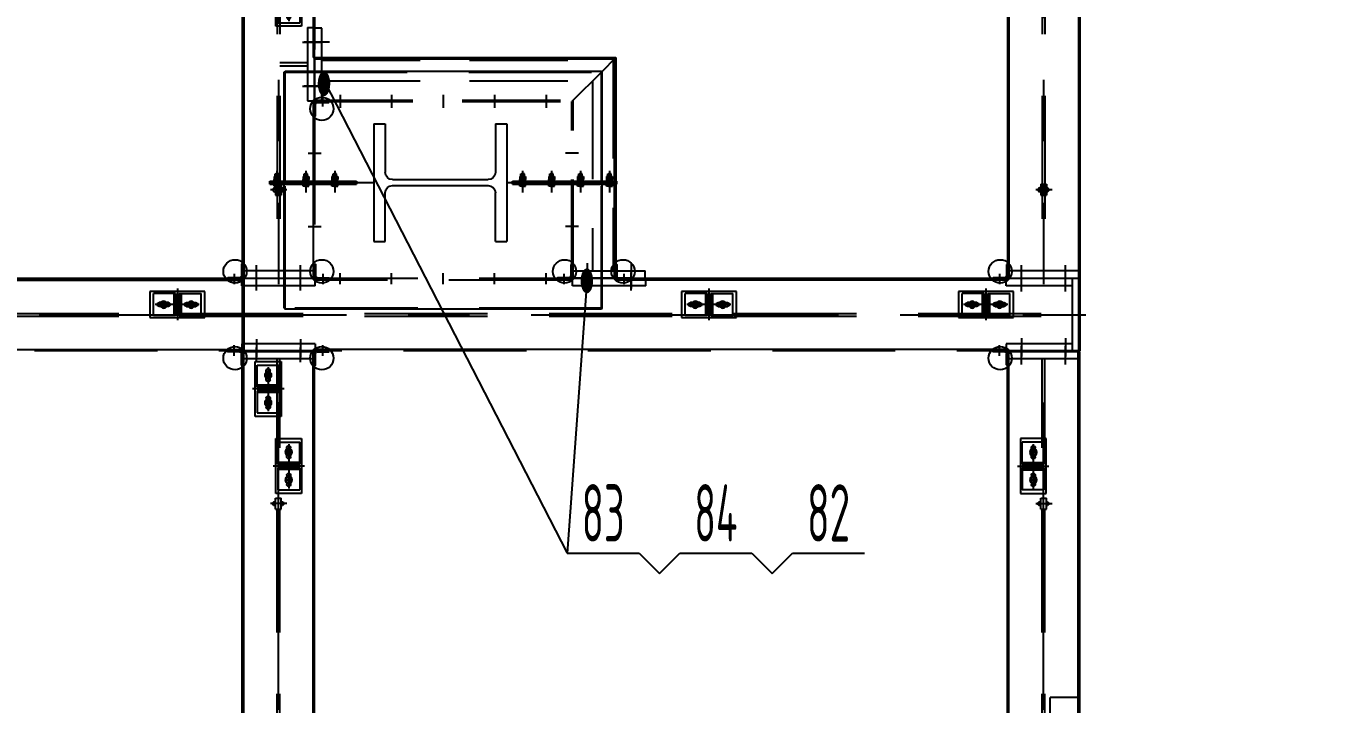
# Model space of a CAD drawing. Header units: millimetres. Extents: x 0 to 35700, y -969 to 25245.
# Drawn here: x 10450 to 14926, y 5808 to 8151 of the extents above; entities that cross this region are included whole.
import ezdxf
from ezdxf.enums import TextEntityAlignment as Align

# ---------------------------------------------------------------- set-up
doc = ezdxf.new("R2010")
doc.units = ezdxf.units.MM
doc.header["$LTSCALE"] = 850
doc.linetypes.add('F', pattern=[0.75, 0.5, -0.25])
doc.linetypes.add('G', pattern=[2, 1.25, -0.25, 0.25, -0.25])
for name, color, linetype in [('01', 7, 'Continuous'), ('02', 1, 'Continuous'), ('04', 2, 'F'), ('05', 4, 'G'), ('08', 1, 'Continuous'), ('11', 3, 'Continuous')]:
    doc.layers.add(name, color=color, linetype=linetype)
doc.styles.get("Standard").update_dxf_attribs({"font": 'isocp', "width": 0.707, "bigfont": 'intecad.shx'})
doc.dimstyles.new('INTE', dxfattribs={"dimscale": 85, "dimtxt": 3.5, "dimasz": 3, "dimexe": 3, "dimexo": 0, "dimgap": 1, "dimtad": 1, "dimdec": 0, "dimdsep": 46, "dimtxsty": 'Standard', "dimcen": 0, "dimclrd": 1, "dimclre": 1, "dimclrt": 3, "dimaunit": 1, "dimadec": 0, "dimazin": 0, "dimtfac": 1, "dimtmove": 0, "dimatfit": 0, "dimfxl": 1, "dimarcsym": 0})

# ---------------------------------------------------------------- blocks, each defined once
blk = doc.blocks.new('*U3')
at = {"layer": '01'}
for p, q in [((0, 10), (-9, 4.8)), ((-9, 4.8), (-9, 0)), ((-9, -4.8), (-9, 0)), ((9, 4.8), (0, 10)), ((9, 0), (9, 4.8)), ((9, 0), (9, -4.8)), ((0, -10), (-9, -4.8)), ((9, -4.8), (0, -10))]:
    blk.add_line(p, q, dxfattribs=at)
at = {"layer": '05'}
for p, q in [((-10.9, 0), (10.3, 0)), ((0, -11.8), (0, 11.4))]:
    blk.add_line(p, q, dxfattribs=at)
blk = doc.blocks.new('30')
for p, q in [((16155.1, 10297.6), (18343.1, 10297.6)), ((18024.1, 10186.6), (18214.1, 10186.6)), ((18024.1, 10097.6), (18024.1, 10186.6)), ((18036.6, 10180.1), (18036.6, 10104.1)), ((18112.6, 10180.1), (18036.6, 10180.1)), ((18106.6, 10104.1), (18106.6, 10180.1)), ((18112.6, 10104.1), (18112.6, 10180.1)), ((18125.6, 10104.1), (18125.6, 10180.1)), ((18125.6, 10180.1), (18201.6, 10180.1)), ((18131.6, 10104.1), (18131.6, 10180.1)), ((18201.6, 10180.1), (18201.6, 10104.1)), ((18214.1, 10186.6), (18214.1, 10097.6)), ((19861.1, 10097.6), (19861.1, 10186.6)), ((19861.1, 10186.6), (20051.1, 10186.6)), ((19873.6, 10180.1), (19873.6, 10104.1)), ((19949.6, 10180.1), (19873.6, 10180.1)), ((19943.6, 10104.1), (19943.6, 10180.1)), ((19949.6, 10104.1), (19949.6, 10180.1)), ((19962.6, 10104.1), (19962.6, 10180.1)), ((19962.6, 10180.1), (20038.6, 10180.1)), ((19968.6, 10104.1), (19968.6, 10180.1)), ((20038.6, 10180.1), (20038.6, 10104.1)), ((20051.1, 10186.6), (20051.1, 10097.6)), ((20818.1, 10186.6), (21008.1, 10186.6)), ((20818.1, 10097.6), (20818.1, 10186.6)), ((20830.6, 10180.1), (20830.6, 10104.1)), ((20906.6, 10180.1), (20830.6, 10180.1)), ((20900.6, 10104.1), (20900.6, 10180.1)), ((20906.6, 10104.1), (20906.6, 10180.1)), ((20919.6, 10180.1), (20995.6, 10180.1)), ((20919.6, 10104.1), (20919.6, 10180.1)), ((20925.6, 10104.1), (20925.6, 10180.1)), ((20995.6, 10180.1), (20995.6, 10104.1)), ((21008.1, 10186.6), (21008.1, 10097.6)), ((18061.5, 10148.6), (18055.6, 10148.6)), ((18061.5, 10135.6), (18055.6, 10135.6)), ((18087.6, 10148.6), (18081.7, 10148.6)), ((18087.6, 10135.6), (18081.7, 10135.6)), ((18150.6, 10148.6), (18156.5, 10148.6)), ((18150.6, 10135.6), (18156.5, 10135.6)), ((18176.7, 10148.6), (18182.6, 10148.6)), ((18176.7, 10135.6), (18182.6, 10135.6)), ((19898.5, 10148.6), (19892.6, 10148.6)), ((19898.5, 10135.6), (19892.6, 10135.6)), ((19924.6, 10148.6), (19918.7, 10148.6)), ((19924.6, 10135.6), (19918.7, 10135.6)), ((19987.6, 10148.6), (19993.5, 10148.6)), ((19987.6, 10135.6), (19993.5, 10135.6)), ((20013.7, 10148.6), (20019.6, 10148.6)), ((20013.7, 10135.6), (20019.6, 10135.6)), ((20855.5, 10148.6), (20849.6, 10148.6)), ((20855.5, 10135.6), (20849.6, 10135.6)), ((20881.6, 10148.6), (20875.7, 10148.6)), ((20881.6, 10135.6), (20875.7, 10135.6)), ((20944.6, 10148.6), (20950.5, 10148.6)), ((20944.6, 10135.6), (20950.5, 10135.6)), ((20970.7, 10148.6), (20976.6, 10148.6)), ((20970.7, 10135.6), (20976.6, 10135.6)), ((18214.1, 10097.6), (18024.1, 10097.6)), ((18112.6, 10104.1), (18036.6, 10104.1)), ((18125.6, 10104.1), (18201.6, 10104.1)), ((20051.1, 10097.6), (19861.1, 10097.6)), ((19949.6, 10104.1), (19873.6, 10104.1)), ((19962.6, 10104.1), (20038.6, 10104.1)), ((21008.1, 10097.6), (20818.1, 10097.6)), ((20906.6, 10104.1), (20830.6, 10104.1)), ((20919.6, 10104.1), (20995.6, 10104.1)), ((18488.1, 10052.6), (14278.1, 10052.6)), ((16155.1, 10057.6), (18343.1, 10057.6)), ((21237.6, 10052.6), (19587.1, 10052.6))]:
    blk.add_line(p, q)
for centre in [(18071.6, 10142.1), (18166.6, 10142.1), (19908.6, 10142.1), (20003.6, 10142.1), (20865.6, 10142.1), (20960.6, 10142.1)]:
    blk.add_circle(centre, 12)
for centre, start, end in [((18055.6, 10142.1), 90, 270), ((18087.6, 10142.1), 270, 90), ((18150.6, 10142.1), 90, 270), ((18182.6, 10142.1), 270, 90), ((19892.6, 10142.1), 90, 270), ((19924.6, 10142.1), 270, 90), ((19987.6, 10142.1), 90, 270), ((20019.6, 10142.1), 270, 90), ((20849.6, 10142.1), 90, 270), ((20881.6, 10142.1), 270, 90), ((20944.6, 10142.1), 90, 270), ((20976.6, 10142.1), 270, 90)]:
    blk.add_arc(centre, 6.5, start, end)
at = {"layer": '01', "color": 7, "linetype": 'Continuous'}
for p, q in [((18343.1, 10052.6), (18343.1, 10302.6)), ((18349.1, 10052.6), (18349.1, 10302.6)), ((20987.6, 10297.6), (20987.6, 10302.6)), ((21232.6, 10052.6), (21232.6, 10302.6)), ((21237.6, 10052.6), (21237.6, 10302.6)), ((19482.1, 10052.6), (19482.1, 10057.6)), ((19634.1, 10052.6), (19634.1, 10057.6)), ((20987.6, 10052.6), (20987.6, 10057.6))]:
    blk.add_line(p, q, dxfattribs=at)
at = {"layer": '01'}
for p, q in [((18593.1, 10297.6), (18593.1, 10302.6)), ((20987.6, 10297.6), (18593.1, 10297.6)), ((18593.1, 10052.6), (18593.1, 10057.6)), ((20987.6, 10057.6), (19634.1, 10057.6))]:
    blk.add_line(p, q, dxfattribs=at)
at = {"layer": '04', "color": 2, "linetype": 'F'}
for p, q in [((21237.6, 10302.6), (14709.1, 10302.6)), ((18341.1, 10277.6), (18341.1, 10302.6)), ((18595.1, 10277.6), (18595.1, 10302.6)), ((20983.6, 10277.6), (20983.6, 10302.6)), ((21212.6, 10302.6), (21212.6, 10052.6)), ((18595.1, 10277.6), (18341.1, 10277.6)), ((21212.6, 10277.6), (20983.6, 10277.6)), ((14303.6, 10182.1), (21212.6, 10182.1)), ((14303.6, 10173.1), (21212.6, 10173.1)), ((18341.1, 10077.6), (18341.1, 10052.6)), ((18595.1, 10077.6), (18341.1, 10077.6)), ((18595.1, 10077.6), (18595.1, 10052.6)), ((19738.1, 10077.6), (19484.1, 10077.6)), ((19484.1, 10077.6), (19484.1, 10052.6)), ((19738.1, 10077.6), (19738.1, 10052.6)), ((21212.6, 10077.6), (20983.6, 10077.6)), ((20983.6, 10077.6), (20983.6, 10052.6)), ((19587.1, 10052.6), (18488.1, 10052.6)), ((19482.1, 10057.6), (18593.1, 10057.6))]:
    blk.add_line(p, q, dxfattribs=at)
at = {"layer": '05', "color": 4, "linetype": 'G'}
for p, q in [((18392.1, 10261.3), (18392.1, 10323.7)), ((18544.1, 10261.3), (18544.1, 10323.7)), ((21036.6, 10258.6), (21036.6, 10321.4)), ((21188.6, 10258.6), (21188.6, 10321.4)), ((14241.3, 10177.6), (21258.4, 10177.6)), ((18119.1, 10087.2), (18119.1, 10196)), ((19956.1, 10087.2), (19956.1, 10196)), ((20913.1, 10087.2), (20913.1, 10196)), ((18194.6, 10142.1), (18042, 10142.1)), ((18071.6, 10130.4), (18071.6, 10154.3)), ((18166.6, 10130.4), (18166.6, 10154.3)), ((20031.6, 10142.1), (19879, 10142.1)), ((19908.6, 10130.4), (19908.6, 10154.3)), ((20003.6, 10130.4), (20003.6, 10154.3)), ((20988.6, 10142.1), (20836, 10142.1)), ((20865.6, 10130.4), (20865.6, 10154.3)), ((20960.6, 10130.4), (20960.6, 10154.3)), ((18392.1, 10093.8), (18392.1, 10031.4)), ((18544.1, 10093.8), (18544.1, 10031.4)), ((18681.1, 10071.6), (18681.1, 10033.4)), ((18859.1, 10071.6), (18859.1, 10033.4)), ((19037.1, 10071.6), (19037.1, 10033.4)), ((19215.1, 10071.6), (19215.1, 10033.4)), ((19393.1, 10071.6), (19393.1, 10033.4)), ((19535.1, 10093.8), (19535.1, 10031.4)), ((19535.1, 10093.8), (19535.1, 10031.4)), ((19687.1, 10093.8), (19687.1, 10031.4)), ((21036.6, 10096.5), (21036.6, 10033.7)), ((21188.6, 10096.5), (21188.6, 10033.7))]:
    blk.add_line(p, q, dxfattribs=at)
at = {"layer": '05'}
for p, q in [((18071.6, 10133.1), (18071.6, 10151.1)), ((18135.6, 10142.1), (18101.6, 10142.1)), ((18166.6, 10133.1), (18166.6, 10151.1)), ((19908.6, 10133.1), (19908.6, 10151.1)), ((20003.6, 10133.1), (20003.6, 10151.1)), ((20865.6, 10133.1), (20865.6, 10151.1)), ((20960.6, 10133.1), (20960.6, 10151.1))]:
    blk.add_line(p, q, dxfattribs=at)
at = {"rotation": 180}
for p in [(18071.6, 10142.1), (19908.6, 10142.1), (20865.6, 10142.1)]:
    blk.add_blockref('*U3', p, dxfattribs=at)
at = {"extrusion": (0, 0, -1), "zscale": -1, "rotation": 180}
for p in [(-18166.6, 10142.1), (-20003.6, 10142.1), (-20960.6, 10142.1)]:
    blk.add_blockref('*U3', p, dxfattribs=at)
blk = doc.blocks.new('*U6')
at = {"layer": '01'}
for p, q in [((0, 10), (-9, 4.8)), ((-9, 4.8), (-9, 0)), ((-9, -4.8), (-9, 0)), ((9, 4.8), (0, 10)), ((9, 0), (9, 4.8)), ((9, 0), (9, -4.8)), ((0, -10), (-9, -4.8)), ((9, -4.8), (0, -10))]:
    blk.add_line(p, q, dxfattribs=at)
at = {"layer": '05'}
for p, q in [((-10.9, 0), (10.3, 0)), ((0, -11.8), (0, 11.4))]:
    blk.add_line(p, q, dxfattribs=at)
blk = doc.blocks.new('*U7')
at = {"layer": '01'}
for p, q in [((0, 10), (-9, 4.8)), ((-9, 4.8), (-9, 0)), ((-9, -4.8), (-9, 0)), ((9, 4.8), (0, 10)), ((9, 0), (9, 4.8)), ((9, 0), (9, -4.8)), ((0, -10), (-9, -4.8)), ((9, -4.8), (0, -10))]:
    blk.add_line(p, q, dxfattribs=at)
at = {"layer": '05'}
for p, q in [((-10.9, 0), (10.3, 0)), ((0, -11.8), (0, 11.4))]:
    blk.add_line(p, q, dxfattribs=at)
blk = doc.blocks.new('5')
for p, q in [((9728.8, 4526.1), (12636.8, 4526.1)), ((12336.1, 4481.1), (12146.1, 4481.1)), ((12146.1, 4481.1), (12146.1, 4392.1)), ((12336.1, 4392.1), (12336.1, 4481.1)), ((12234.6, 4474.6), (12158.6, 4474.6)), ((12158.6, 4398.6), (12158.6, 4474.6)), ((12183.5, 4443.1), (12177.6, 4443.1)), ((12209.6, 4443.1), (12203.7, 4443.1)), ((12228.6, 4474.6), (12228.6, 4398.6)), ((12234.6, 4474.6), (12234.6, 4398.6)), ((12247.6, 4474.6), (12247.6, 4398.6)), ((12247.6, 4474.6), (12323.6, 4474.6)), ((12253.6, 4474.6), (12253.6, 4398.6)), ((12272.6, 4443.1), (12278.5, 4443.1)), ((12298.7, 4443.1), (12304.6, 4443.1)), ((12323.6, 4398.6), (12323.6, 4474.6)), ((12146.1, 4392.1), (12336.1, 4392.1)), ((12234.6, 4398.6), (12158.6, 4398.6)), ((12183.5, 4430.1), (12177.6, 4430.1)), ((12209.6, 4430.1), (12203.7, 4430.1)), ((12247.6, 4398.6), (12323.6, 4398.6)), ((12272.6, 4430.1), (12278.5, 4430.1)), ((12298.7, 4430.1), (12304.6, 4430.1)), ((12602.7, 4410.1), (12412.7, 4410.1)), ((12412.7, 4410.1), (12412.7, 4321.1)), ((12425.2, 4327.6), (12425.2, 4403.6)), ((12501.2, 4403.6), (12425.2, 4403.6)), ((12495.2, 4403.6), (12495.2, 4327.6)), ((12501.2, 4403.6), (12501.2, 4327.6)), ((12514.2, 4403.6), (12590.2, 4403.6)), ((12514.2, 4403.6), (12514.2, 4327.6)), ((12520.2, 4403.6), (12520.2, 4327.6)), ((12590.2, 4327.6), (12590.2, 4403.6)), ((12602.7, 4321.1), (12602.7, 4410.1)), ((12450.1, 4372.1), (12444.2, 4372.1)), ((12450.1, 4359.1), (12444.2, 4359.1)), ((12476.2, 4372.1), (12470.3, 4372.1)), ((12476.2, 4359.1), (12470.3, 4359.1)), ((12539.2, 4372.1), (12545.1, 4372.1)), ((12539.2, 4359.1), (12545.1, 4359.1)), ((12565.3, 4372.1), (12571.2, 4372.1)), ((12565.3, 4359.1), (12571.2, 4359.1)), ((12412.7, 4321.1), (12602.7, 4321.1)), ((12501.2, 4327.6), (12425.2, 4327.6)), ((12514.2, 4327.6), (12590.2, 4327.6))]:
    blk.add_line(p, q)
for centre in [(12193.6, 4436.6), (12288.6, 4436.6), (12460.2, 4365.6), (12555.2, 4365.6)]:
    blk.add_circle(centre, 12)
for centre, start, end in [((12177.6, 4436.6), 90, 270), ((12209.6, 4436.6), 270, 90), ((12272.6, 4436.6), 90, 270), ((12304.6, 4436.6), 270, 90), ((12444.2, 4365.6), 90, 270), ((12476.2, 4365.6), 270, 90), ((12539.2, 4365.6), 90, 270), ((12571.2, 4365.6), 270, 90)]:
    blk.add_arc(centre, 6.5, start, end)
at = {"layer": '01'}
for p, q in [((9728.8, 4521.1), (12636.8, 4521.1)), ((12636.8, 4276.1), (12636.8, 4526.1)), ((12092.2, 4411.1), (12130.2, 4411.1)), ((12092.2, 4391.1), (12130.2, 4391.1)), ((12104.7, 4412.6), (12104.7, 4411.1)), ((12104.7, 4391.1), (12104.7, 4388.1)), ((12117.7, 4412.6), (12117.7, 4411.1)), ((12117.7, 4391.1), (12117.7, 4388.1))]:
    blk.add_line(p, q, dxfattribs=at)
at = {"layer": '01', "color": 7, "linetype": 'Continuous'}
for p, q in [((12092.2, 4391.1), (12092.2, 4411.1)), ((12130.2, 4391.1), (12130.2, 4411.1)), ((9728.8, 4281.1), (12636.8, 4281.1)), ((9728.8, 4276.1), (12636.8, 4276.1))]:
    blk.add_line(p, q, dxfattribs=at)
at = {"layer": '01'}
for centre, start, end in [((12111.2, 4412.6), 0, 180), ((12111.2, 4388.1), 180, 0)]:
    blk.add_arc(centre, 6.5, start, end, dxfattribs=at)
at = {"layer": '04', "color": 2, "linetype": 'F'}
for p, q in [((12611.8, 4526.1), (12611.8, 4276.1)), ((9753.8, 4405.6), (12611.8, 4405.6)), ((9753.8, 4396.6), (12611.8, 4396.6))]:
    blk.add_line(p, q, dxfattribs=at)
at = {"layer": '05', "color": 4, "linetype": 'G'}
for p, q in [((12241.1, 4491.5), (12241.1, 4382.7)), ((12600.4, 4477.1), (12650.4, 4477.1)), ((12316.6, 4436.6), (12164, 4436.6)), ((12193.6, 4448.2), (12193.6, 4424.3)), ((12288.6, 4448.2), (12288.6, 4424.3)), ((9698.8, 4401.1), (12658.1, 4401.1)), ((12093.8, 4401.1), (12129.7, 4401.1)), ((12111.2, 4430.3), (12111.2, 4374.2)), ((12507.7, 4420.5), (12507.7, 4311.7)), ((12583.2, 4365.6), (12430.6, 4365.6)), ((12460.2, 4377.2), (12460.2, 4353.3)), ((12555.2, 4377.2), (12555.2, 4353.3)), ((12600.4, 4325.1), (12650.4, 4325.1))]:
    blk.add_line(p, q, dxfattribs=at)
at = {"layer": '05'}
for p, q in [((12193.6, 4445.6), (12193.6, 4427.6)), ((12288.6, 4445.6), (12288.6, 4427.6)), ((12460.2, 4374.6), (12460.2, 4356.6)), ((12555.2, 4374.6), (12555.2, 4356.6))]:
    blk.add_line(p, q, dxfattribs=at)
at = {"xscale": -1}
for name, p in [('*U6', (12193.6, 4436.6)), ('*U7', (12460.2, 4365.6))]:
    blk.add_blockref(name, p, dxfattribs=at)
for name, p in [('*U6', (12288.6, 4436.6)), ('*U7', (12555.2, 4365.6))]:
    blk.add_blockref(name, p)
blk = doc.blocks.new('*U9')
at = {"layer": '01'}
for p, q in [((0, 10), (-9, 4.8)), ((-9, 4.8), (-9, 0)), ((-9, -4.8), (-9, 0)), ((9, 4.8), (0, 10)), ((9, 0), (9, 4.8)), ((9, 0), (9, -4.8)), ((0, -10), (-9, -4.8)), ((9, -4.8), (0, -10))]:
    blk.add_line(p, q, dxfattribs=at)
at = {"layer": '05'}
for p, q in [((-10.9, 0), (10.3, 0)), ((0, -11.8), (0, 11.4))]:
    blk.add_line(p, q, dxfattribs=at)
blk = doc.blocks.new('6')
for p, q in [((4050.3, 8309.8), (6958.2, 8309.8)), ((6467.5, 8193.8), (6657.5, 8193.8)), ((6467.5, 8104.8), (6467.5, 8193.8)), ((6657.5, 8193.8), (6657.5, 8104.8)), ((6480, 8187.3), (6480, 8111.3)), ((6556, 8187.3), (6480, 8187.3)), ((6504.9, 8155.8), (6499, 8155.8)), ((6531, 8155.8), (6525.1, 8155.8)), ((6550, 8111.3), (6550, 8187.3)), ((6556, 8111.3), (6556, 8187.3)), ((6569, 8111.3), (6569, 8187.3)), ((6569, 8187.3), (6645, 8187.3)), ((6575, 8111.3), (6575, 8187.3)), ((6594, 8155.8), (6599.9, 8155.8)), ((6620.1, 8155.8), (6626, 8155.8)), ((6645, 8187.3), (6645, 8111.3)), ((6657.5, 8104.8), (6467.5, 8104.8)), ((6556, 8111.3), (6480, 8111.3)), ((6504.9, 8142.8), (6499, 8142.8)), ((6531, 8142.8), (6525.1, 8142.8)), ((6569, 8111.3), (6645, 8111.3)), ((6594, 8142.8), (6599.9, 8142.8)), ((6620.1, 8142.8), (6626, 8142.8))]:
    blk.add_line(p, q)
for centre in [(6515, 8149.3), (6610, 8149.3)]:
    blk.add_circle(centre, 12)
for centre, start, end in [((6499, 8149.3), 90, 270), ((6531, 8149.3), 270, 90), ((6594, 8149.3), 90, 270), ((6626, 8149.3), 270, 90)]:
    blk.add_arc(centre, 6.5, start, end)
at = {"layer": '01'}
for p, q in [((4050.3, 8304.8), (6958.2, 8304.8)), ((6958.2, 8059.8), (6958.2, 8309.8)), ((6413.6, 8194.8), (6451.6, 8194.8)), ((6426.1, 8196.3), (6426.1, 8194.8)), ((6439.1, 8196.3), (6439.1, 8194.8)), ((6413.6, 8174.8), (6451.6, 8174.8)), ((6426.1, 8174.8), (6426.1, 8171.8)), ((6439.1, 8174.8), (6439.1, 8171.8))]:
    blk.add_line(p, q, dxfattribs=at)
at = {"layer": '01', "color": 7, "linetype": 'Continuous'}
for p, q in [((6413.6, 8174.8), (6413.6, 8194.8)), ((6451.6, 8174.8), (6451.6, 8194.8)), ((4050.3, 8064.8), (6958.2, 8064.8)), ((4050.3, 8059.8), (6958.2, 8059.8))]:
    blk.add_line(p, q, dxfattribs=at)
at = {"layer": '01'}
for centre, start, end in [((6432.6, 8196.3), 0, 180), ((6432.6, 8171.8), 180, 0)]:
    blk.add_arc(centre, 6.5, start, end, dxfattribs=at)
at = {"layer": '04', "color": 2, "linetype": 'F'}
for p, q in [((5763, 8309.8), (5763, 8207.8)), ((6933.2, 8309.8), (6933.2, 8059.8)), ((5663.1, 8207.8), (5763, 8207.8)), ((4075.3, 8189.3), (6933.2, 8189.3)), ((4075.3, 8180.3), (6933.2, 8180.3))]:
    blk.add_line(p, q, dxfattribs=at)
at = {"layer": '05', "color": 4, "linetype": 'G'}
for p, q in [((6913.5, 8260.8), (6977.3, 8260.8)), ((6432.6, 8214.1), (6432.6, 8158)), ((6562.5, 8094.4), (6562.5, 8203.3)), ((4020.2, 8184.8), (6979.5, 8184.8)), ((6415.3, 8184.8), (6451.1, 8184.8)), ((6638, 8149.3), (6485.4, 8149.3)), ((6515, 8137.7), (6515, 8161.6)), ((6610, 8137.7), (6610, 8161.6)), ((6913.5, 8108.8), (6977.3, 8108.8))]:
    blk.add_line(p, q, dxfattribs=at)
at = {"layer": '05'}
for p, q in [((6515, 8140.3), (6515, 8158.3)), ((6610, 8140.3), (6610, 8158.3))]:
    blk.add_line(p, q, dxfattribs=at)
at = {"rotation": 180}
blk.add_blockref('*U9', (6515, 8149.3), dxfattribs=at)
at = {"xscale": -1, "rotation": 180}
blk.add_blockref('*U9', (6610, 8149.3), dxfattribs=at)
blk = doc.blocks.new('7')
at = {"ltscale": 0.8}
for p, q in [((7281.7, 6347), (7281.7, 6597)), ((7281.7, 6597), (7306.7, 6597)), ((7306.7, 6495), (7306.7, 6597)), ((8043.7, 6495), (7306.7, 6495)), ((8043.7, 5479), (8043.7, 6495)), ((8043.7, 5479), (8145.7, 5479)), ((8145.7, 5479), (8145.7, 5454))]:
    blk.add_line(p, q, dxfattribs=at)
at = {"layer": '01', "color": 7, "linetype": 'Continuous', "ltscale": 0.8}
for p, q in [((7281.7, 6495), (8043.7, 6495)), ((7281.7, 6495), (7281.7, 6448)), ((8043.7, 5454), (8043.7, 6495)), ((7281.7, 6490), (8038.7, 6490)), ((8038.7, 5454), (8038.7, 6490))]:
    blk.add_line(p, q, dxfattribs=at)
at = {"layer": '01', "color": 7, "linetype": 'Continuous'}
blk.add_line((8043.7, 6495), (7993.7, 6445), dxfattribs=at)
at = {"layer": '04', "color": 2, "linetype": 'F', "ltscale": 0.8}
for p, q in [((7306.7, 6347), (7306.7, 6495)), ((7963.7, 5479), (7963.7, 6495)), ((8034.7, 5479), (8034.7, 6495)), ((7281.7, 6448), (7281.7, 6343)), ((8034.7, 6486), (7306.7, 6486)), ((7963.7, 6415), (7306.7, 6415)), ((7281.7, 6348), (7896.7, 6348)), ((7281.7, 6347), (7306.7, 6347)), ((7281.7, 6343), (7891.7, 6343)), ((7891.7, 5454), (7891.7, 6343)), ((7896.7, 5454), (7896.7, 6348)), ((7895.7, 5479), (7895.7, 5454)), ((7895.7, 5479), (8043.7, 5479)), ((8043.7, 5454), (7891.7, 5454)), ((7895.7, 5454), (8145.7, 5454))]:
    blk.add_line(p, q, dxfattribs=at)
at = {"layer": '04', "color": 2, "linetype": 'F'}
blk.add_line((7993.7, 6445), (7891.7, 6343), dxfattribs=at)
at = {"layer": '05', "color": 4, "linetype": 'G', "ltscale": 0.8}
for p, q in [((7332.7, 6548), (7245.4, 6548)), ((7332.7, 6396), (7245.4, 6396)), ((7459.7, 6366.1), (7459.7, 6321)), ((7713.7, 6366.1), (7713.7, 6321)), ((7914.8, 6254), (7869.6, 6254)), ((7914.8, 6076), (7869.6, 6076)), ((7914.8, 5898), (7869.6, 5898)), ((7914.8, 5720), (7869.6, 5720)), ((7914.8, 5542), (7869.6, 5542)), ((7944.7, 5505), (7944.7, 5417.7)), ((8096.7, 5505), (8096.7, 5417.7))]:
    blk.add_line(p, q, dxfattribs=at)
blk = doc.blocks.new('12')
for p, q in [((5907.1, 9029.6), (6360.1, 9029.6)), ((5954.1, 9029.6), (5954.1, 9024.6)), ((6360.1, 9029.6), (6360.1, 9024.6)), ((6512.1, 9029.6), (7122.1, 9029.6)), ((6512.1, 9029.6), (6512.1, 9024.6)), ((6062.1, 8984.6), (6252.1, 8984.6)), ((6062.1, 8895.6), (6062.1, 8984.6)), ((6150.6, 8978.1), (6074.6, 8978.1)), ((6074.6, 8902.1), (6074.6, 8978.1)), ((6144.6, 8978.1), (6144.6, 8902.1)), ((6150.6, 8978.1), (6150.6, 8902.1)), ((6163.6, 8978.1), (6163.6, 8902.1)), ((6163.6, 8978.1), (6239.6, 8978.1)), ((6169.6, 8978.1), (6169.6, 8902.1)), ((6239.6, 8902.1), (6239.6, 8978.1)), ((6252.1, 8984.6), (6252.1, 8895.6)), ((6099.5, 8946.6), (6093.6, 8946.6)), ((6099.5, 8933.6), (6093.6, 8933.6)), ((6125.6, 8946.6), (6119.7, 8946.6)), ((6125.6, 8933.6), (6119.7, 8933.6)), ((6188.6, 8946.6), (6194.5, 8946.6)), ((6188.6, 8933.6), (6194.5, 8933.6)), ((6214.7, 8946.6), (6220.6, 8946.6)), ((6214.7, 8933.6), (6220.6, 8933.6)), ((6252.1, 8895.6), (6062.1, 8895.6)), ((6150.6, 8902.1), (6074.6, 8902.1)), ((6163.6, 8902.1), (6239.6, 8902.1))]:
    blk.add_line(p, q)
for centre in [(6109.6, 8940.1), (6204.6, 8940.1)]:
    blk.add_circle(centre, 12)
for centre, start, end in [((6093.6, 8940.1), 90, 270), ((6125.6, 8940.1), 270, 90), ((6188.6, 8940.1), 90, 270), ((6220.6, 8940.1), 270, 90)]:
    blk.add_arc(centre, 6.5, start, end)
at = {"layer": '01'}
for p, q in [((5954.1, 9024.6), (6360.1, 9024.6)), ((6512.1, 9024.6), (7122.1, 9024.6)), ((7122.1, 8779.6), (7122.1, 9029.6)), ((5192.1, 8779.6), (5192.1, 8924.6)), ((5478.1, 8914.6), (5516.1, 8914.6)), ((5490.6, 8916.1), (5490.6, 8914.6)), ((5503.6, 8916.1), (5503.6, 8914.6)), ((6798.1, 8914.6), (6836.1, 8914.6)), ((6810.6, 8916.1), (6810.6, 8914.6)), ((6823.6, 8916.1), (6823.6, 8914.6)), ((5478.1, 8894.6), (5516.1, 8894.6)), ((5490.6, 8894.6), (5490.6, 8891.6)), ((5503.6, 8894.6), (5503.6, 8891.6)), ((6798.1, 8894.6), (6836.1, 8894.6)), ((6810.6, 8894.6), (6810.6, 8891.6)), ((6823.6, 8894.6), (6823.6, 8891.6))]:
    blk.add_line(p, q, dxfattribs=at)
at = {"layer": '01', "color": 7, "linetype": 'Continuous'}
for p, q in [((5478.1, 8894.6), (5478.1, 8914.6)), ((5516.1, 8894.6), (5516.1, 8914.6)), ((6798.1, 8894.6), (6798.1, 8914.6)), ((6836.1, 8894.6), (6836.1, 8914.6)), ((5192.1, 8784.6), (7122.1, 8784.6)), ((5192.1, 8779.6), (7122.1, 8779.6))]:
    blk.add_line(p, q, dxfattribs=at)
at = {"layer": '01'}
for centre, start, end in [((5497.1, 8916.1), 0, 180), ((6817.1, 8916.1), 0, 180), ((5497.1, 8891.6), 180, 0), ((6817.1, 8891.6), 180, 0)]:
    blk.add_arc(centre, 6.5, start, end, dxfattribs=at)
at = {"layer": '04', "color": 2, "linetype": 'F'}
for p, q in [((5192.1, 9029.6), (5907.1, 9029.6)), ((5192.1, 8924.6), (5192.1, 9029.6)), ((5192.1, 9024.6), (5802.1, 9024.6)), ((5217.1, 8779.6), (5217.1, 9029.6)), ((5802.1, 9029.6), (5802.1, 9024.6)), ((7097.1, 9029.6), (7097.1, 8779.6)), ((5217.1, 8909.1), (7097.1, 8909.1)), ((5217.1, 8900.1), (7097.1, 8900.1))]:
    blk.add_line(p, q, dxfattribs=at)
at = {"layer": '05', "color": 4, "linetype": 'G'}
for p, q in [((5370.1, 9058.9), (5370.1, 8993.8)), ((5624.1, 9058.9), (5624.1, 8989.6)), ((5174.4, 8980.6), (5236.6, 8980.6)), ((6157.1, 8995), (6157.1, 8886.2)), ((7139.8, 8980.6), (7077.5, 8980.6)), ((5497.1, 8933.8), (5497.1, 8877.7)), ((5497.1, 8933.8), (5497.1, 8877.7)), ((6081.6, 8940.1), (6234.2, 8940.1)), ((6109.6, 8951.7), (6109.6, 8927.9)), ((6204.6, 8951.7), (6204.6, 8927.9)), ((6817.1, 8933.8), (6817.1, 8877.7)), ((5162, 8904.6), (7143.4, 8904.6)), ((5479.7, 8904.6), (5515.6, 8904.6)), ((6799.7, 8904.6), (6835.6, 8904.6)), ((5174.4, 8828.6), (5236.6, 8828.6)), ((7139.8, 8828.6), (7077.5, 8828.6))]:
    blk.add_line(p, q, dxfattribs=at)
at = {"layer": '05'}
for p, q in [((6109.6, 8949.1), (6109.6, 8931.1)), ((6204.6, 8949.1), (6204.6, 8931.1))]:
    blk.add_line(p, q, dxfattribs=at)
at = {"xscale": -1}
blk.add_blockref('*U3', (6109.6, 8940.1), dxfattribs=at)
blk.add_blockref('*U3', (6204.6, 8940.1))
blk = doc.blocks.new('*D241')
at = {"layer": '08', "color": 1, "lineweight": -2}
for p, q in [((17844.3, 6722.4), (17844.3, 1993.6)), ((14104.6, 3545.6), (14104.6, 1993.6)), ((14359.6, 2248.6), (17589.3, 2248.6))]:
    blk.add_line(p, q, dxfattribs=at)
at = {"layer": '08', "color": 1}
for points in [[(14359.6, 2291.1), (14359.6, 2206.1), (14104.6, 2248.6)], [(17589.3, 2291.1), (17589.3, 2206.1), (17844.3, 2248.6)]]:
    blk.add_solid(points, dxfattribs=at)
at = {"layer": 'Defpoints', "color": 0}
for p in [(17844.3, 6722.4), (14104.6, 3545.6), (17844.3, 2248.6)]:
    blk.add_point(p, dxfattribs=at)
at = {"layer": '08', "color": 3, "insert": (15974.4, 2482.4), "char_height": 297.5, "attachment_point": 5}
blk.add_mtext('3740', dxfattribs=at)
blk = doc.blocks.new('*U244')
at = {"layer": '01'}
for p, q in [((0, 50), (0, 0)), ((0, 50), (2, 50)), ((3, 8.5), (3, 49)), ((0, 0), (50, 0)), ((48.5, 3), (8.5, 3)), ((50, 0), (50, 1.5))]:
    blk.add_line(p, q, dxfattribs=at)
for centre, radius, start, end in [((2, 49), 0.99, 0.2621, 90), ((8.5, 8.5), 5.5, 180, 269.8782), ((48.5, 1.5), 1.52, 0, 90)]:
    blk.add_arc(centre, radius, start, end, dxfattribs=at)
blk = doc.blocks.new('4')
blk.add_line((7055.1, 7979.7), (8985.1, 7979.7))
at = {"layer": '01'}
for p, q in [((7055.1, 7729.7), (7055.1, 7979.7)), ((7055.1, 7974.7), (8985.1, 7974.7)), ((8985.1, 7729.7), (8985.1, 7979.7)), ((7341.1, 7864.7), (7379.1, 7864.7)), ((7341.1, 7844.7), (7379.1, 7844.7)), ((7353.6, 7866.2), (7353.6, 7864.7)), ((7353.6, 7844.7), (7353.6, 7841.7)), ((7366.6, 7866.2), (7366.6, 7864.7)), ((7366.6, 7844.7), (7366.6, 7841.7)), ((8661.1, 7864.7), (8699.1, 7864.7)), ((8661.1, 7844.7), (8699.1, 7844.7)), ((8673.6, 7866.2), (8673.6, 7864.7)), ((8673.6, 7844.7), (8673.6, 7841.7)), ((8686.6, 7866.2), (8686.6, 7864.7)), ((8686.6, 7844.7), (8686.6, 7841.7))]:
    blk.add_line(p, q, dxfattribs=at)
at = {"layer": '01', "color": 7, "linetype": 'Continuous'}
for p, q in [((7341.1, 7844.7), (7341.1, 7864.7)), ((7379.1, 7844.7), (7379.1, 7864.7)), ((8661.1, 7844.7), (8661.1, 7864.7)), ((8699.1, 7844.7), (8699.1, 7864.7)), ((7055.1, 7734.7), (8985.1, 7734.7)), ((7055.1, 7729.7), (8985.1, 7729.7))]:
    blk.add_line(p, q, dxfattribs=at)
at = {"layer": '01'}
for centre, start, end in [((7360.1, 7866.2), 0, 180), ((7360.1, 7841.7), 180, 0), ((8680.1, 7866.2), 0, 180), ((8680.1, 7841.7), 180, 0)]:
    blk.add_arc(centre, 6.5, start, end, dxfattribs=at)
at = {"layer": '04', "color": 2, "linetype": 'F'}
for p, q in [((7080.1, 7729.7), (7080.1, 7979.7)), ((8960.1, 7979.7), (8960.1, 7729.7)), ((7080.1, 7859.2), (8960.1, 7859.2)), ((7080.1, 7850.2), (8960.1, 7850.2))]:
    blk.add_line(p, q, dxfattribs=at)
at = {"layer": '05', "color": 4, "linetype": 'G'}
for p, q in [((7037.4, 7930.7), (7099.6, 7930.7)), ((9002.8, 7930.7), (8940.6, 7930.7)), ((7360.1, 7883.9), (7360.1, 7827.8)), ((7360.1, 7883.9), (7360.1, 7827.8)), ((8680.1, 7883.9), (8680.1, 7827.8)), ((7025.1, 7854.7), (9006.4, 7854.7)), ((7342.8, 7854.7), (7378.6, 7854.7)), ((8662.8, 7854.7), (8698.6, 7854.7)), ((7037.4, 7778.7), (7099.6, 7778.7)), ((9002.8, 7778.7), (8940.6, 7778.7))]:
    blk.add_line(p, q, dxfattribs=at)
blk = doc.blocks.new('erew')
at = {"layer": '01'}
for points in [[(4215.3, 2326.4), (4212.3, 2323.4), (4215.3, 2323.4)], [(5308.3, 2326.4), (5311.3, 2323.4), (5308.3, 2323.4)], [(4215.3, 1504.4), (4212.3, 1507.4), (4215.3, 1507.4)], [(5308.3, 1504.4), (5311.3, 1507.4), (5308.3, 1507.4)]]:
    blk.add_hatch(color=256, dxfattribs=at).paths.add_polyline_path(points)
for p, q in [((4212.3, 2323.4), (4215.3, 2326.4)), ((5311.3, 2323.4), (5308.3, 2326.4)), ((5311.3, 1946.4), (5311.3, 2323.4)), ((4181.3, 1971.4), (4187.3, 1971.4)), ((4181.3, 1962.8), (4181.3, 1971.4)), ((4193.3, 1971.4), (4187.3, 1971.4)), ((4193.3, 1962.8), (4193.3, 1971.4)), ((4281.3, 1971.4), (4287.3, 1971.4)), ((4281.3, 1962.8), (4281.3, 1971.4)), ((4293.3, 1971.4), (4287.3, 1971.4)), ((4293.3, 1962.8), (4293.3, 1971.4)), ((4381.3, 1962.8), (4381.3, 1971.4)), ((4381.3, 1971.4), (4387.3, 1971.4)), ((4393.3, 1971.4), (4387.3, 1971.4)), ((4393.3, 1962.8), (4393.3, 1971.4)), ((4481.3, 1962.8), (4481.3, 1971.4)), ((4481.3, 1971.4), (4487.3, 1971.4)), ((4493.3, 1971.4), (4487.3, 1971.4)), ((4493.3, 1962.8), (4493.3, 1971.4)), ((5130.3, 1971.4), (5136.3, 1971.4)), ((5130.3, 1962.8), (5130.3, 1971.4)), ((5142.3, 1971.4), (5136.3, 1971.4)), ((5142.3, 1962.8), (5142.3, 1971.4)), ((5230.3, 1962.8), (5230.3, 1971.4)), ((5230.3, 1971.4), (5236.3, 1971.4)), ((5242.3, 1971.4), (5236.3, 1971.4)), ((5242.3, 1962.8), (5242.3, 1971.4)), ((5330.3, 1962.8), (5330.3, 1971.4)), ((5330.3, 1971.4), (5336.3, 1971.4)), ((5342.3, 1971.4), (5336.3, 1971.4)), ((5342.3, 1962.8), (5342.3, 1971.4)), ((4542.1, 1941.4), (4162.3, 1941.4)), ((4175.3, 1946.4), (4175.3, 1948.9)), ((4175.3, 1948.9), (4187.3, 1948.9)), ((4187.3, 1946.4), (4175.3, 1946.4)), ((4177.3, 1962.8), (4177.3, 1952)), ((4187.3, 1962.8), (4177.3, 1962.8)), ((4177.3, 1952), (4187.3, 1952)), ((4177.3, 1928.9), (4177.3, 1936.4)), ((4177.3, 1936.4), (4187.3, 1936.4)), ((4187.3, 1928.9), (4177.3, 1928.9)), ((4178.1, 1948.9), (4178.1, 1952)), ((4178.1, 1952), (4187.3, 1952)), ((4187.3, 1948.9), (4178.1, 1948.9)), ((4181.3, 1962.8), (4181.3, 1952)), ((4181.3, 1936.4), (4181.3, 1928.9)), ((4187.3, 1962.8), (4197.3, 1962.8)), ((4197.3, 1952), (4187.3, 1952)), ((4196.5, 1952), (4187.3, 1952)), ((4199.3, 1948.9), (4187.3, 1948.9)), ((4187.3, 1948.9), (4196.5, 1948.9)), ((4187.3, 1946.4), (4199.3, 1946.4)), ((4197.3, 1936.4), (4187.3, 1936.4)), ((4187.3, 1928.9), (4197.3, 1928.9)), ((4193.3, 1962.8), (4193.3, 1952)), ((4193.3, 1936.4), (4193.3, 1928.9)), ((4196.5, 1948.9), (4196.5, 1952)), ((4197.3, 1962.8), (4197.3, 1952)), ((4197.3, 1928.9), (4197.3, 1936.4)), ((4199.3, 1946.4), (4199.3, 1948.9)), ((4275.3, 1948.9), (4287.3, 1948.9)), ((4275.3, 1946.4), (4275.3, 1948.9)), ((4287.3, 1946.4), (4275.3, 1946.4)), ((4277.3, 1962.8), (4277.3, 1952)), ((4287.3, 1962.8), (4277.3, 1962.8)), ((4277.3, 1952), (4287.3, 1952)), ((4277.3, 1936.4), (4287.3, 1936.4)), ((4277.3, 1928.9), (4277.3, 1936.4)), ((4287.3, 1928.9), (4277.3, 1928.9)), ((4278.1, 1952), (4287.3, 1952)), ((4278.1, 1948.9), (4278.1, 1952)), ((4287.3, 1948.9), (4278.1, 1948.9)), ((4281.3, 1962.8), (4281.3, 1952)), ((4281.3, 1936.4), (4281.3, 1928.9)), ((4287.3, 1962.8), (4297.3, 1962.8)), ((4296.5, 1952), (4287.3, 1952)), ((4297.3, 1952), (4287.3, 1952)), ((4287.3, 1948.9), (4296.5, 1948.9)), ((4299.3, 1948.9), (4287.3, 1948.9)), ((4287.3, 1946.4), (4299.3, 1946.4)), ((4297.3, 1936.4), (4287.3, 1936.4)), ((4287.3, 1928.9), (4297.3, 1928.9)), ((4293.3, 1962.8), (4293.3, 1952)), ((4293.3, 1936.4), (4293.3, 1928.9)), ((4296.5, 1948.9), (4296.5, 1952)), ((4297.3, 1962.8), (4297.3, 1952)), ((4297.3, 1928.9), (4297.3, 1936.4)), ((4299.3, 1946.4), (4299.3, 1948.9)), ((4375.3, 1946.4), (4375.3, 1948.9)), ((4375.3, 1948.9), (4387.3, 1948.9)), ((4387.3, 1946.4), (4375.3, 1946.4)), ((4377.3, 1962.8), (4377.3, 1952)), ((4387.3, 1962.8), (4377.3, 1962.8)), ((4377.3, 1952), (4387.3, 1952)), ((4377.3, 1928.9), (4377.3, 1936.4)), ((4377.3, 1936.4), (4387.3, 1936.4)), ((4387.3, 1928.9), (4377.3, 1928.9)), ((4378.1, 1948.9), (4378.1, 1952)), ((4378.1, 1952), (4387.3, 1952)), ((4387.3, 1948.9), (4378.1, 1948.9)), ((4381.3, 1962.8), (4381.3, 1952)), ((4381.3, 1936.4), (4381.3, 1928.9)), ((4387.3, 1962.8), (4397.3, 1962.8)), ((4397.3, 1952), (4387.3, 1952)), ((4396.5, 1952), (4387.3, 1952)), ((4399.3, 1948.9), (4387.3, 1948.9)), ((4387.3, 1948.9), (4396.5, 1948.9)), ((4387.3, 1946.4), (4399.3, 1946.4)), ((4397.3, 1936.4), (4387.3, 1936.4)), ((4387.3, 1928.9), (4397.3, 1928.9)), ((4393.3, 1962.8), (4393.3, 1952)), ((4393.3, 1936.4), (4393.3, 1928.9)), ((4396.5, 1948.9), (4396.5, 1952)), ((4397.3, 1962.8), (4397.3, 1952)), ((4397.3, 1928.9), (4397.3, 1936.4)), ((4399.3, 1946.4), (4399.3, 1948.9)), ((4475.3, 1946.4), (4475.3, 1948.9)), ((4475.3, 1948.9), (4487.3, 1948.9)), ((4487.3, 1946.4), (4475.3, 1946.4)), ((4477.3, 1962.8), (4477.3, 1952)), ((4487.3, 1962.8), (4477.3, 1962.8)), ((4477.3, 1952), (4487.3, 1952)), ((4477.3, 1928.9), (4477.3, 1936.4)), ((4477.3, 1936.4), (4487.3, 1936.4)), ((4487.3, 1928.9), (4477.3, 1928.9)), ((4478.1, 1948.9), (4478.1, 1952)), ((4478.1, 1952), (4487.3, 1952)), ((4487.3, 1948.9), (4478.1, 1948.9)), ((4481.3, 1962.8), (4481.3, 1952)), ((4481.3, 1936.4), (4481.3, 1928.9)), ((4487.3, 1962.8), (4497.3, 1962.8)), ((4496.5, 1952), (4487.3, 1952)), ((4497.3, 1952), (4487.3, 1952)), ((4487.3, 1948.9), (4496.5, 1948.9)), ((4499.3, 1948.9), (4487.3, 1948.9)), ((4487.3, 1946.4), (4499.3, 1946.4)), ((4497.3, 1936.4), (4487.3, 1936.4)), ((4487.3, 1928.9), (4497.3, 1928.9)), ((4493.3, 1962.8), (4493.3, 1952)), ((4493.3, 1936.4), (4493.3, 1928.9)), ((4496.5, 1948.9), (4496.5, 1952)), ((4497.3, 1962.8), (4497.3, 1952)), ((4497.3, 1928.9), (4497.3, 1936.4)), ((4499.3, 1946.4), (4499.3, 1948.9)), ((4522.3, 1936.4), (4522.3, 1946.4)), ((5361.3, 1941.4), (5001.6, 1941.4)), ((5061.2, 1946.4), (5061.2, 1936.4)), ((5124.3, 1948.9), (5136.3, 1948.9)), ((5124.3, 1946.4), (5124.3, 1948.9)), ((5136.3, 1946.4), (5124.3, 1946.4)), ((5136.3, 1962.8), (5126.3, 1962.8)), ((5126.3, 1962.8), (5126.3, 1952)), ((5126.3, 1952), (5136.3, 1952)), ((5126.3, 1936.4), (5136.3, 1936.4)), ((5126.3, 1928.9), (5126.3, 1936.4)), ((5136.3, 1928.9), (5126.3, 1928.9)), ((5127.1, 1952), (5136.3, 1952)), ((5127.1, 1948.9), (5127.1, 1952)), ((5136.3, 1948.9), (5127.1, 1948.9)), ((5130.3, 1962.8), (5130.3, 1952)), ((5130.3, 1936.4), (5130.3, 1928.9)), ((5136.3, 1962.8), (5146.3, 1962.8)), ((5145.5, 1952), (5136.3, 1952)), ((5146.3, 1952), (5136.3, 1952)), ((5136.3, 1948.9), (5145.5, 1948.9)), ((5148.3, 1948.9), (5136.3, 1948.9)), ((5136.3, 1946.4), (5148.3, 1946.4)), ((5146.3, 1936.4), (5136.3, 1936.4)), ((5136.3, 1928.9), (5146.3, 1928.9)), ((5142.3, 1962.8), (5142.3, 1952)), ((5142.3, 1936.4), (5142.3, 1928.9)), ((5145.5, 1948.9), (5145.5, 1952)), ((5146.3, 1962.8), (5146.3, 1952)), ((5146.3, 1928.9), (5146.3, 1936.4)), ((5148.3, 1946.4), (5148.3, 1948.9)), ((5224.3, 1946.4), (5224.3, 1948.9)), ((5224.3, 1948.9), (5236.3, 1948.9)), ((5236.3, 1946.4), (5224.3, 1946.4)), ((5236.3, 1962.8), (5226.3, 1962.8)), ((5226.3, 1962.8), (5226.3, 1952)), ((5226.3, 1952), (5236.3, 1952)), ((5226.3, 1928.9), (5226.3, 1936.4)), ((5226.3, 1936.4), (5236.3, 1936.4)), ((5236.3, 1928.9), (5226.3, 1928.9)), ((5227.1, 1948.9), (5227.1, 1952)), ((5227.1, 1952), (5236.3, 1952)), ((5236.3, 1948.9), (5227.1, 1948.9)), ((5230.3, 1962.8), (5230.3, 1952)), ((5230.3, 1936.4), (5230.3, 1928.9)), ((5236.3, 1962.8), (5246.3, 1962.8)), ((5246.3, 1952), (5236.3, 1952)), ((5245.5, 1952), (5236.3, 1952)), ((5248.3, 1948.9), (5236.3, 1948.9)), ((5236.3, 1948.9), (5245.5, 1948.9)), ((5236.3, 1946.4), (5248.3, 1946.4)), ((5246.3, 1936.4), (5236.3, 1936.4)), ((5236.3, 1928.9), (5246.3, 1928.9)), ((5242.3, 1962.8), (5242.3, 1952)), ((5242.3, 1936.4), (5242.3, 1928.9)), ((5245.5, 1948.9), (5245.5, 1952)), ((5246.3, 1962.8), (5246.3, 1952)), ((5246.3, 1928.9), (5246.3, 1936.4)), ((5248.3, 1946.4), (5248.3, 1948.9)), ((5311.3, 1507.4), (5311.3, 1936.4)), ((5324.3, 1946.4), (5324.3, 1948.9)), ((5324.3, 1948.9), (5336.3, 1948.9)), ((5336.3, 1946.4), (5324.3, 1946.4)), ((5326.3, 1962.8), (5326.3, 1952)), ((5336.3, 1962.8), (5326.3, 1962.8)), ((5326.3, 1952), (5336.3, 1952)), ((5326.3, 1928.9), (5326.3, 1936.4)), ((5326.3, 1936.4), (5336.3, 1936.4)), ((5336.3, 1928.9), (5326.3, 1928.9)), ((5327.1, 1948.9), (5327.1, 1952)), ((5327.1, 1952), (5336.3, 1952)), ((5336.3, 1948.9), (5327.1, 1948.9)), ((5330.3, 1962.8), (5330.3, 1952)), ((5330.3, 1936.4), (5330.3, 1928.9)), ((5336.3, 1962.8), (5346.3, 1962.8)), ((5345.5, 1952), (5336.3, 1952)), ((5346.3, 1952), (5336.3, 1952)), ((5336.3, 1948.9), (5345.5, 1948.9)), ((5348.3, 1948.9), (5336.3, 1948.9)), ((5336.3, 1946.4), (5348.3, 1946.4)), ((5346.3, 1936.4), (5336.3, 1936.4)), ((5336.3, 1928.9), (5346.3, 1928.9)), ((5342.3, 1962.8), (5342.3, 1952)), ((5342.3, 1936.4), (5342.3, 1928.9)), ((5345.5, 1948.9), (5345.5, 1952)), ((5346.3, 1962.8), (5346.3, 1952)), ((5346.3, 1928.9), (5346.3, 1936.4)), ((5348.3, 1946.4), (5348.3, 1948.9)), ((4212.3, 1507.4), (4215.3, 1504.4)), ((4215.3, 1504.4), (5308.3, 1504.4)), ((5311.3, 1507.4), (5308.3, 1504.4))]:
    blk.add_line(p, q, dxfattribs=at)
at = {"layer": '01', "color": 7, "linetype": 'Continuous'}
for p, q in [((4212.3, 1946.4), (4212.3, 2323.4)), ((5308.3, 2326.4), (4215.3, 2326.4)), ((4542.1, 2144.9), (4542.1, 1737.9)), ((4581.6, 2144.9), (4542.1, 2144.9)), ((4581.6, 2144.9), (4581.6, 1976.4)), ((5001.6, 2144.9), (4962.2, 2144.9)), ((4962.2, 2144.9), (4962.2, 1976.4)), ((5001.6, 2144.9), (5001.6, 1737.9)), ((4522.3, 1946.4), (4162.3, 1946.4)), ((4162.3, 1936.4), (4162.3, 1946.4)), ((4522.3, 1936.4), (4162.3, 1936.4)), ((4212.3, 1507.4), (4212.3, 1936.4)), ((4937.2, 1951.4), (4606.6, 1951.4)), ((4937.2, 1931.4), (4606.6, 1931.4)), ((5361.3, 1946.4), (5061.2, 1946.4)), ((5361.3, 1936.4), (5061.2, 1936.4)), ((5361.3, 1936.4), (5361.3, 1946.4)), ((4581.6, 1737.9), (4581.6, 1906.4)), ((4962.2, 1737.9), (4962.2, 1906.4)), ((4581.6, 1737.9), (4542.1, 1737.9)), ((5001.6, 1737.9), (4962.2, 1737.9))]:
    blk.add_line(p, q, dxfattribs=at)
for centre, start, end in [((4606.6, 1976.4), 180, 270), ((4937.2, 1976.4), 270, 0), ((4606.6, 1906.4), 90, 180), ((4937.2, 1906.4), 0, 90)]:
    blk.add_arc(centre, 25, start, end, dxfattribs=at)
at = {"layer": '02'}
for p, q in [((4182.5, 1971.4), (4182.5, 1962.8)), ((4192.1, 1971.4), (4192.1, 1962.8)), ((4282.5, 1971.4), (4282.5, 1962.8)), ((4292.1, 1971.4), (4292.1, 1962.8)), ((4382.5, 1971.4), (4382.5, 1962.8)), ((4392.1, 1971.4), (4392.1, 1962.8)), ((4482.5, 1971.4), (4482.5, 1962.8)), ((4492.1, 1971.4), (4492.1, 1962.8)), ((5131.5, 1971.4), (5131.5, 1962.8)), ((5141.1, 1971.4), (5141.1, 1962.8)), ((5231.5, 1971.4), (5231.5, 1962.8)), ((5241.1, 1971.4), (5241.1, 1962.8)), ((5331.5, 1971.4), (5331.5, 1962.8)), ((5341.1, 1971.4), (5341.1, 1962.8))]:
    blk.add_line(p, q, dxfattribs=at)
at = {"layer": '04', "color": 2, "linetype": 'F'}
for p, q in [((5311.3, 2323.4), (4212.3, 2323.4)), ((4215.3, 1946.4), (4215.3, 2326.4)), ((5308.3, 1946.4), (5308.3, 2326.4)), ((4215.3, 1504.4), (4215.3, 1936.4)), ((5308.3, 1504.4), (5308.3, 1936.4)), ((4212.3, 1507.4), (5311.3, 1507.4))]:
    blk.add_line(p, q, dxfattribs=at)
at = {"layer": '05', "color": 142, "linetype": 'G', "ltscale": 0.8}
for p, q in [((4187.3, 1981.7), (4187.3, 1906.7)), ((4287.3, 1981.7), (4287.3, 1906.7)), ((4387.3, 1981.7), (4387.3, 1906.7)), ((4487.3, 1981.7), (4487.3, 1906.7)), ((5136.3, 1981.7), (5136.3, 1906.7)), ((5236.3, 1981.7), (5236.3, 1906.7)), ((5336.3, 1981.7), (5336.3, 1906.7))]:
    blk.add_line(p, q, dxfattribs=at)
at = {"layer": '05'}
for p, q in [((4187.3, 1925.9), (4187.3, 1975)), ((4287.3, 1925.9), (4287.3, 1975)), ((4387.3, 1925.9), (4387.3, 1975)), ((4487.3, 1925.9), (4487.3, 1975)), ((5136.3, 1925.9), (5136.3, 1975)), ((5236.3, 1925.9), (5236.3, 1975)), ((5336.3, 1925.9), (5336.3, 1975)), ((4187.3, 1963.9), (4187.3, 1951)), ((4287.3, 1963.9), (4287.3, 1951)), ((4387.3, 1963.9), (4387.3, 1951)), ((4487.3, 1963.9), (4487.3, 1951)), ((5136.3, 1963.9), (5136.3, 1951)), ((5236.3, 1963.9), (5236.3, 1951)), ((5336.3, 1963.9), (5336.3, 1951))]:
    blk.add_line(p, q, dxfattribs=at)

msp = doc.modelspace()

# ---------------------------------------------------------------- linework, layer by layer
at = {"layer": '02', "color": 1, "linetype": 'Continuous'}
msp.add_line((11483.1, 7956.5), (12321.2, 6329.2), dxfattribs=at)
at = {"layer": '02'}
for p, q in [((12388.8, 7266.1), (12321.2, 6329.2)), ((12321.2, 6329.2), (12569.2, 6329.2)), ((12569.2, 6329.2), (12639.9, 6258.5)), ((12639.9, 6258.5), (12710.6, 6329.2)), ((12710.6, 6329.2), (12958.6, 6329.2)), ((12958.6, 6329.2), (13029.3, 6258.5)), ((13029.3, 6258.5), (13100, 6329.2)), ((13100, 6329.2), (13348, 6329.2))]:
    msp.add_line(p, q, dxfattribs=at)
at = {"layer": '02', "color": 1, "linetype": 'Continuous'}
for centre in [(11472.8, 7864.9), (11172.8, 7302.9), (11472.8, 7302.9), (12311.8, 7302.9), (12513.8, 7302.9), (13817.3, 7302.9), (11172.8, 7002.9), (11472.8, 7002.9), (13817.3, 7002.9)]:
    msp.add_circle(centre, 40.2, dxfattribs=at)
at = {"layer": '04', "color": 2, "linetype": 'F'}
for p, q in [((11422.8, 8145.9), (11422.8, 7891.9)), ((11422.8, 8145.9), (11447.8, 8145.9)), ((11327.3, 8024.9), (11422.8, 8024.9)), ((11327.3, 8012.9), (11422.8, 8012.9)), ((11422.8, 7891.9), (11447.8, 7891.9))]:
    msp.add_line(p, q, dxfattribs=at)
at = {"layer": '05', "color": 4, "linetype": 'G'}
for p, q in [((11406.5, 8094.9), (11468.9, 8094.9)), ((11406.5, 7942.9), (11468.9, 7942.9)), ((11406.5, 7942.9), (11468.9, 7942.9)), ((11475.8, 7872.9), (11475.8, 7909.5)), ((11169.8, 7294.9), (11169.8, 7258.2)), ((11475.8, 7294.9), (11475.8, 7258.2)), ((12308.8, 7294.9), (12308.8, 7258.2)), ((12516.8, 7294.9), (12516.8, 7258.2)), ((13814.3, 7294.9), (13814.3, 7258.2)), ((11169.8, 7010.9), (11169.8, 7047.5)), ((11475.8, 7010.9), (11475.8, 7047.5)), ((13814.3, 7010.9), (13814.3, 7047.5))]:
    msp.add_line(p, q, dxfattribs=at)
at = {"layer": '05'}
for p, q in [((11425.2, 7711.9), (11470.4, 7711.9)), ((11425.2, 7457.9), (11470.4, 7457.9))]:
    msp.add_line(p, q, dxfattribs=at)

# ---------------------------------------------------------------- block references
at = {"rotation": 270}
msp.add_blockref('4', (6112.6, 16265), dxfattribs=at)
at = {"xscale": -1, "rotation": 270}
for name, p in [('7', (5993.8, -1.9)), ('5', (6921.7, -5610.9)), ('6', (5782.4, 67.6))]:
    msp.add_blockref(name, p, dxfattribs=at)
at = {"layer": '01', "xscale": -1}
msp.add_blockref('erew', (16654.1, 5668.4), dxfattribs=at)
at = {"layer": '01'}
for p, rotation in [((11447.8, 7889.9), 270), ((11197.8, 7277.9), 90), ((12336.8, 7277.9), 90), ((13842.3, 7277.9), 90), ((11447.8, 7027.9), 270)]:
    msp.add_blockref('*U244', p, dxfattribs=dict(at, rotation=rotation))
at = {"layer": '01', "xscale": -1}
for name, p, rotation in [('30', (-7145.3, 17330.4), 180), ('*U244', (11447.8, 7277.9), 270), ('*U244', (12488.8, 7277.9), 270), ('*U244', (11197.8, 7027.9), 90), ('*U244', (13842.3, 7027.9), 90)]:
    msp.add_blockref(name, p, dxfattribs=dict(at, rotation=rotation))
at = {"layer": '04', "color": 2, "linetype": 'F', "rotation": 270}
msp.add_blockref('12', (2418.2, 14401.9), dxfattribs=at)

# ---------------------------------------------------------------- texts
at = {"layer": '02', "width": 0.605172}
for p, p2 in [((11456.3, 7907.3), (11504.3, 7907.3)), ((12364.8, 7226.1), (12412.8, 7226.1))]:
    msp.add_text('●', height=80, dxfattribs=at).set_placement(p, p2, align=Align.FIT)
at = {"layer": '11'}
for s, width, p, p2 in [('83', 0.581958, (12370.8, 6369.2), (12519.6, 6369.2)), ('84', 0.556706, (12760.2, 6369.2), (12909, 6369.2)), ('82', 0.573679, (13149.6, 6369.2), (13298.4, 6369.2))]:
    msp.add_text(s, height=197.99, dxfattribs=dict(at, width=width)).set_placement(p, p2, align=Align.FIT)

# ---------------------------------------------------------------- dimensions: what is measured, and where the dimension line sits
at = {"layer": '08'}
dim = msp.add_linear_dim(base=(17844.3, 2248.6), p1=(14104.6, 3545.6), p2=(17844.3, 6722.4), angle=180, dimstyle='INTE', dxfattribs=at)
dim.commit()
dim.dimension.update_dxf_attribs({"geometry": '*D241', "text_midpoint": (15974.4, 2482.4)})

doc.saveas('drawing.dxf')
